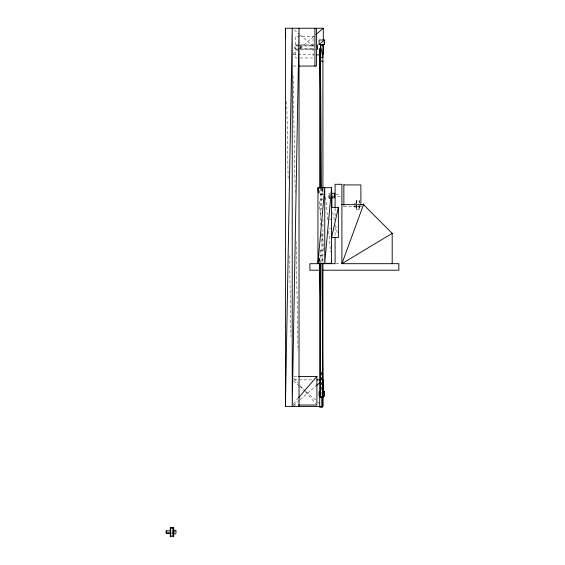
<?xml version="1.0" encoding="UTF-8"?>
<svg xmlns="http://www.w3.org/2000/svg" width="565" height="565" viewBox="0 0 565 565"><rect width="100%" height="100%" fill="white"/><g stroke="black" fill="none" stroke-linecap="round" stroke-linejoin="round"><path stroke-width="0.42" stroke-dasharray="2.83 2.12" d="M358.994 209.128L358.994 205.385M353.888 203.358L356.155 203.188M174.832 531.043L174.769 531.326A1.688 1.462 0.1 0 0 174.769 531.771M174.769 531.743L174.769 532.272A1.688 1.462 0.1 0 0 174.747 532.498M355.018 206.027L355.081 205.773A1.688 1.462 -0.1 0 0 355.103 205.547M358.994 203.294C361.254 199.826 354.474 199.798 356.692 203.287M293.376 403.707L297.967 398.389M293.546 405.289L299.457 400.204M300.114 399.639L315.877 386.079M292.896 54.233L297.522 50.278M300.163 48.018L313.384 36.725M358.93 209.22L356.699 209.17L356.692 205.385M314.917 36.358L295.749 36.358L295.749 57.969L299.21 57.969M295.749 44.889L315.574 44.896M295.749 45.278L297.473 45.278M298.334 45.278L313.85 45.278M298.885 45.956L294.57 45.956L294.57 48.357L298.885 48.357M299.747 45.956L313.568 45.956M299.747 48.357L313.568 48.357M295.749 49.042L297.473 49.042M298.334 49.042L313.85 49.042M295.749 49.43L315.574 49.423M293.094 54.798L313.801 54.798M300.072 57.969L313.038 57.969L313.038 36.358M293.108 66.063L297.465 66.063M328.717 193.287L329.296 193.287M322.149 188.293L322.149 194.473L319.691 194.473L319.691 188.293M335.9 194.424L340.787 194.424M320.482 194.579L322.94 194.579M332.488 196.754L340.787 196.825M320.496 199.191L322.954 199.191M356.536 200.349L356.155 200.356L356.155 203.365M359.545 200.349L359.156 200.356L359.156 203.358M353.888 206.02L355.103 206.02M356.155 206.218L361.875 206.211M343.873 206.324L360.887 206.324L360.887 205.681M356.155 206.967L353.951 206.917L353.888 205.074M356.155 209.806L356.536 209.806M359.156 209.806L359.545 209.806M329.416 219.241L331.874 219.241M329.416 228.705L331.874 228.705M320.496 250.662L322.954 250.662M319.691 255.225L322.149 255.225L322.149 262.266M335.949 263.686L341.903 263.686M293.998 376.445L298.398 376.445M293.998 379.864L312.516 379.864M321.337 379.864L323.095 379.864M293.115 405.034L298.398 405.034M174.832 532.025L175.969 532.004M294.217 29.945L299.499 34.465M300.163 35.03L313.384 46.323M293.546 380.994L299.457 386.079M300.114 386.644L305.368 391.164M306.025 391.729L317.191 401.334M317.848 401.899L319.811 403.594M293.955 378.437L297.967 383.091M300.262 385.754L304.853 391.072M305.425 391.736L315.75 403.707M332.707 212.391L334.409 219.955M335.539 224.99L337.623 234.235M329.847 198.76L329.416 195.292L329.416 198.76M325.61 197.249L327.728 220.717M328.668 231.149L330.553 252.011M319.197 201.592L320.602 217.243M322.015 232.886L323.498 249.398M321.718 372.328L322.057 391.7M293.087 75.851L295.213 193.965M296.074 241.566L298.038 350.865M286.745 101.41L288.157 179.861M289.52 255.67L290.982 336.761M322.841 188.428L322.912 192.82L322.94 188.216M322.05 188.293L322.149 194.473M321.577 372.081L321.965 395.804M321.414 188.216L321.57 209.389M321.746 234.087L321.951 262.315M359.538 205.427L359.538 209.799M359.156 205.427L359.156 209.799M356.805 200.921L356.805 203.541M356.805 205.385L356.805 209.241M356.536 200.363L356.536 203.358M356.536 205.427L356.536 209.799M356.155 205.427L356.155 209.799M343.873 205.681L343.873 206.585M335.102 208.104L335.102 216.925M335.102 227.511L335.102 236.332M329.296 193.294L329.296 197.814L328.717 197.828L328.717 193.294M322.94 219.093L322.94 262.315M320.482 188.216L320.482 225.266M320.482 249.97L320.482 262.315M319.691 257.859L319.691 262.266M300.312 47.912L300.792 47.954L300.312 47.912M301.081 47.142L301.562 47.185L301.081 47.142M300.312 46.372L300.792 46.351L300.326 46.316M173.165 533.141L171.626 533.127L173.165 533.155M319.811 262.266L319.734 257.866L319.804 262.252"/><path stroke-width="0.85" d="M323.095 396.136L323.095 406.419L285.424 406.397L292.232 28.25L292.232 406.397L299.04 28.25L299.04 406.397M317.947 263.311L324.748 187.686L324.748 263.311L331.57 187.686L317.947 187.686L317.947 263.311L331.57 263.311L331.57 187.686M338.379 207.348L331.57 237.597L338.379 237.597L338.379 207.348L331.57 207.348M341.903 204.657L363.514 204.657L341.903 263.686L398.862 263.686L398.862 270.211L323.116 270.211M298.546 397.718L316.901 376.445L298.398 376.445M316.534 385.514L319.811 382.689M316.026 34.465L323.293 28.25L323.293 40.242M319.105 44.55L324.494 40.009L324.494 44.55L319.105 44.55L319.105 40.009L324.494 40.009M323.145 392.618L324.494 391.481L324.494 396.016L322.954 396.016M363.514 204.657L392.195 233.345L341.903 263.686L341.903 184.282L335.102 184.282L335.102 207.221M285.424 406.397L285.424 28.25L323.293 28.25M320.482 188.216L320.489 45.426L322.947 45.426M316.393 54.798L320.708 54.798M320.489 57.602L322.947 57.602L320.489 45.426M322.94 61.175L320.482 61.175L321.414 188.216M298.341 66.063L316.435 66.07L316.435 28.25M343.873 184.924L360.887 184.924L360.887 204.89M331.754 193.287L334.678 193.287M320.327 263.686L309.903 263.686L309.903 270.211L320.475 270.211M322.933 263.686L335.102 263.686L335.102 237.215M316.923 379.864L320.454 379.864M322.954 391.481L324.494 391.481M319.691 396.983L322.149 396.983M322.94 263.198L322.94 397.301L320.482 397.301L320.482 263.198M298.398 405.034L316.901 405.034L316.901 376.445M322.149 396.686L322.149 407.231L319.691 407.231L319.691 263.149M173.052 527.83L170.976 527.83L173.052 527.844L173.052 536.185M173.702 530.132L175.969 530.422M166.343 530.888L170.432 530.874M166.343 533.12L170.432 533.141L166.343 533.155L166.343 530.867M173.702 533.911L175.779 533.897M170.976 536.185L173.052 536.164M324.07 42.283L324.494 44.55M324.07 393.749L324.494 396.016M331.337 260.698L331.57 263.311M317.947 187.686L318.413 192.905M319.825 263.149L320.638 309.818M285.424 28.25L285.6 37.947M320.51 48.59L320.715 60.907M319.79 48.844L320.63 100.916M319.931 270.162L320.072 278.948M321.979 396.686L322.149 407.231M321.958 263.198L322.94 397.301M392.195 233.345L392.195 263.686M363.719 204.135L363.719 205.434M363.514 203.944L363.514 204.805M343.873 184.663L343.873 204.834M334.678 193.294L334.678 197.814L331.754 197.828L331.754 193.294M334.275 194.424L334.275 196.825M331.874 195.292L331.874 207.313M323.47 44.903L323.47 49.423M323.293 48.802L323.293 54.798M323.095 379.864L323.095 391.856M322.89 44.903L322.94 188.216M320.433 44.903L320.433 49.423M319.691 48.844L319.691 188.293M319.105 391.481L319.105 396.016M317.509 44.903L317.509 49.423M314.917 28.25L314.917 66.063M175.969 531.043L175.969 532.972M173.695 527.279L173.695 536.736M173.314 527.279L173.314 536.736M173.165 530.867L173.165 533.148M170.694 527.279L170.694 536.736M170.312 527.279L170.312 536.736M166.138 531.043L166.138 532.972"/></g></svg>
